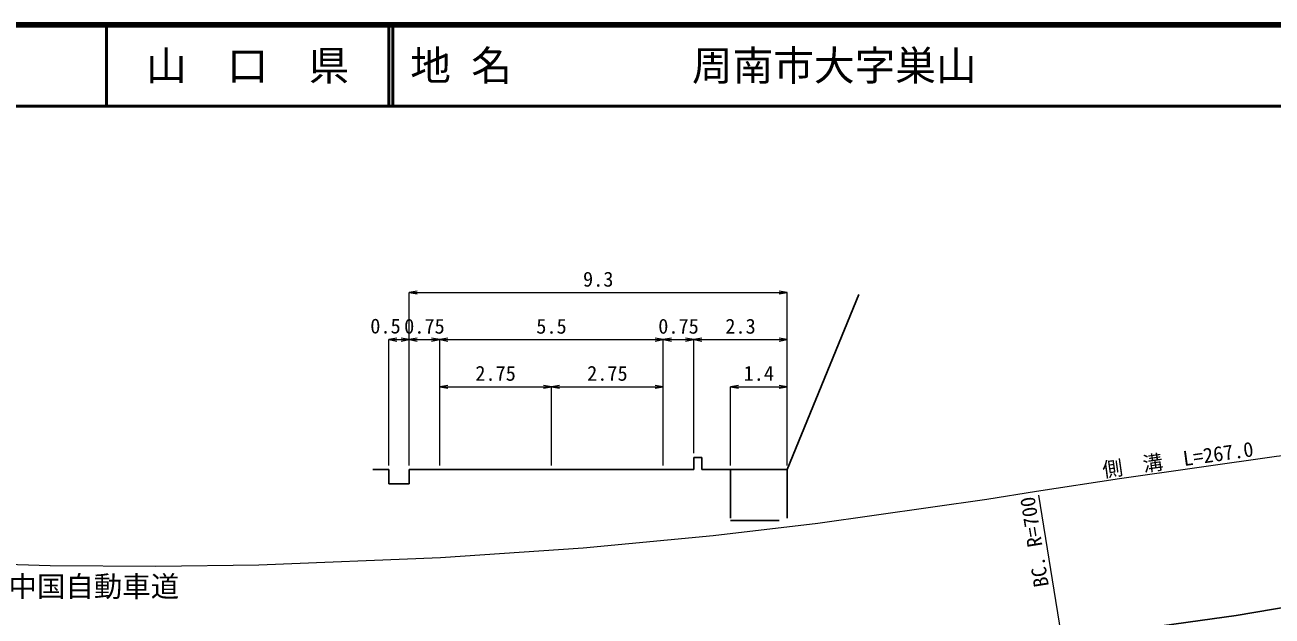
# Model space of a CAD drawing. Units: millimetres at full size, sheet at 1:1000, with parts at other scales. Extents: x 40000 to 680000, y 20000 to 380000.
# Drawn here: x 322984 to 476372, y 307301 to 380000 of the extents above; entities that cross this region are included whole.
import ezdxf
from ezdxf.enums import TextEntityAlignment as Align

# ---------------------------------------------------------------- set-up
doc = ezdxf.new("R2010")
doc.units = ezdxf.units.MM
doc.header["$LTSCALE"] = 1000
doc.linetypes.add('DASHED', pattern=[7.5, 6, -1.5])
for name, color, linetype, lineweight in [('M-BGD', 7, 'Continuous', 25), ('M-STR-HTXT', 7, 'Continuous', 13), ('M-TTL', 2, 'Continuous', 140), ('M-TTL-LINE', 7, 'Continuous', 50)]:
    doc.layers.add(name, color=color, linetype=linetype, lineweight=lineweight)
doc.layers.add('M-BMK-HTXT', color=7, linetype='Continuous')
doc.layers.add('M-TTL-TXT', color=7, linetype='Continuous')
doc.styles.add('ＭＳ ゴシック', font='')
doc.styles.get('ＭＳ ゴシック').set_extended_font_data('MS Gothic')

# ---------------------------------------------------------------- blocks, each defined once
blk = doc.blocks.new('open_arrow')
at = {"color": 0, "linetype": 'Continuous', "lineweight": -2}
blk.add_lwpolyline([(7.5, 1.25), (0, 0), (7.5, -1.25)], dxfattribs=at)

msp = doc.modelspace()

# ---------------------------------------------------------------- linework, layer by layer
at = {"layer": 'M-BGD'}
for p, q in [((405245, 326821), (406245, 326821)), ((405245, 325321), (405245, 326821)), ((406245, 325321), (406245, 326821)), ((367745, 325321), (365759, 325321)), ((367745, 323571), (367745, 325321)), ((370245, 323571), (370245, 325321)), ((367745, 323571), (370245, 323571))]:
    msp.add_line(p, q, dxfattribs=at)
at = {"layer": 'M-BGD', "linetype": 'DASHED'}
for p, q in [((409745, 325321), (409745, 319071)), ((416745, 325321), (416745, 319071)), ((409745, 319071), (416745, 319071))]:
    msp.add_line(p, q, dxfattribs=at)
at = {"layer": 'M-BGD'}
for points in [[(406245, 325321), (416745, 325321), (425563, 346844)], [(370245, 325321), (373995, 325321), (387745, 325321), (401495, 325321), (405245, 325321)], [(307206, 294393), (324511, 293905), (343059, 293984), (351578, 294316), (368521, 295264), (379004, 296096), (401706, 298327), (423256, 300628), (447754, 304010), (471957, 307388), (485959, 309760), (506666, 313314), (523401, 316177), (542632, 319488), (566282, 324741)]]:
    msp.add_lwpolyline(points, dxfattribs=at)
at = {"layer": 'M-STR-HTXT'}
for p, q in [((370245, 325821), (370245, 347080)), ((370245, 347079), (416745, 347079)), ((416745, 330599), (416745, 347080)), ((367745, 325821), (367745, 341295)), ((367745, 341294), (370245, 341294)), ((370245, 341295), (373995, 341295)), ((373995, 325821), (373995, 341296)), ((373995, 341294), (401495, 341294)), ((401495, 325821), (401495, 341296)), ((401495, 341295), (405245, 341295)), ((405245, 327321), (405245, 341296)), ((405245, 341294), (416745, 341294)), ((373995, 335502), (387745, 335502)), ((387745, 325821), (387745, 335503)), ((387745, 335502), (401495, 335502)), ((409745, 325821), (409745, 335503)), ((409745, 335502), (416745, 335502)), ((416745, 325821), (416745, 335503)), ((452358, 293065), (447693, 322181))]:
    msp.add_line(p, q, dxfattribs=at)
msp.add_lwpolyline([(267570, 315821), (300016, 314449), (308700, 314032), (326076, 313530), (339087, 313450), (351754, 313615), (374115, 314491), (391658, 315703), (407638, 317211), (420507, 318706), (441302, 321660), (447402, 322653), (457620, 324227), (476920, 326949), (494188, 328871), (508363, 330089), (525200, 331119), (532574, 331392)], dxfattribs=at)
at = {"layer": 'M-TTL'}
msp.add_line((680000, 380000), (40000, 380000), dxfattribs=at)
at = {"layer": 'M-TTL-LINE'}
for p, q in [((333000, 380000), (333000, 370000)), ((367750, 380000), (367750, 370000)), ((368250, 380000), (368250, 370000)), ((40000, 370000), (680000, 370000))]:
    msp.add_line(p, q, dxfattribs=at)

# ---------------------------------------------------------------- block references
at = {"layer": 'M-STR-HTXT', "xscale": 133, "yscale": 133}
for p in [(370245, 347079), (367745, 341294), (370245, 341295), (373995, 341294), (401495, 341295), (405245, 341294), (373995, 335502), (387745, 335502), (409745, 335502)]:
    msp.add_blockref('open_arrow', p, dxfattribs=at)
at = {"layer": 'M-STR-HTXT', "xscale": 133, "yscale": 133, "rotation": 180}
for p in [(416745, 347079), (370245, 341294), (373995, 341295), (401495, 341294), (405245, 341295), (416745, 341294), (387745, 335502), (401495, 335502), (416745, 335502)]:
    msp.add_blockref('open_arrow', p, dxfattribs=at)

# ---------------------------------------------------------------- texts
at = {"layer": 'M-BMK-HTXT', "style": 'ＭＳ ゴシック'}
msp.add_text('中国自動車道', height=2566, dxfattribs=at).set_placement((331456, 310948), align=Align.MIDDLE_CENTER)
at = {"layer": 'M-STR-HTXT', "style": 'ＭＳ ゴシック'}
for s, p in [('9.3', (393495, 347266)), ('0.5', (367328, 341505)), ('0.75', (372120, 341483)), ('5.5', (387745, 341482)), ('0.75', (403370, 341483)), ('2.3', (410995, 341482)), ('2.75', (380870, 335689)), ('2.75', (394620, 335689)), ('1.4', (413245, 335689))]:
    msp.add_text(s, height=1833, dxfattribs=at).set_placement(p, align=Align.BOTTOM_CENTER)
msp.add_text('側\u3000溝\u3000L=267.0', height=1833, rotation=8.026, dxfattribs=at).set_placement((464997, 325111), align=Align.BOTTOM_CENTER)
msp.add_text('BC. R=700', height=1833, rotation=99.103, dxfattribs=at).set_placement((447693, 322181), align=Align.BOTTOM_RIGHT)
at = {"layer": 'M-TTL-TXT', "style": 'ＭＳ ゴシック'}
for s, p in [('地 名', (370380, 375000)), ('周南市大字巣山', (405024, 375000))]:
    msp.add_text(s, height=3666, dxfattribs=at).set_placement(p, align=Align.MIDDLE_LEFT)
msp.add_text('山\u3000口\u3000県', height=3666, dxfattribs=at).set_placement((350375, 375000), align=Align.MIDDLE_CENTER)

doc.saveas('drawing.dxf')
